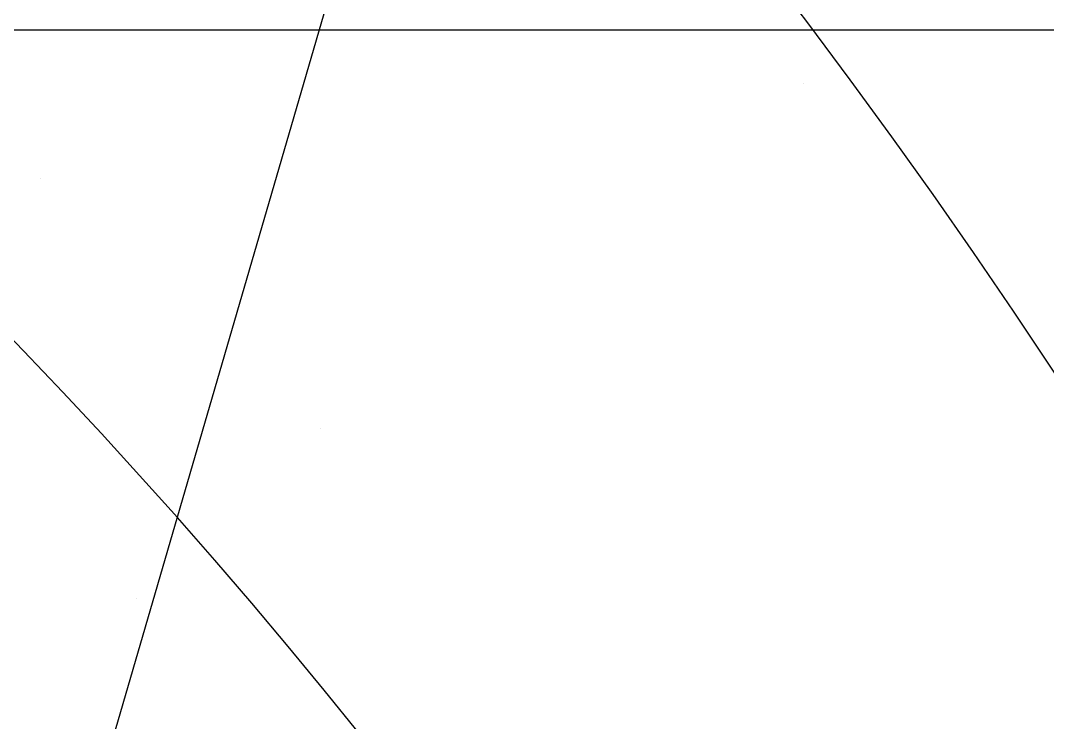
# Model space of a CAD drawing. Header units: inches. Extents: x -31 to 122, y -49 to 49.
# Drawn here: x 0.662 to 1.392, y 2.508 to 3.007 of the extents above; entities that cross this region are included whole.
import ezdxf

# ---------------------------------------------------------------- set-up
doc = ezdxf.new("R2010")
doc.units = ezdxf.units.IN
doc.header["$MEASUREMENT"] = 0

# ---------------------------------------------------------------- blocks, each defined once
blk = doc.blocks.new('HVRF25')
blk.add_circle((0, 0), 22)
blk = doc.blocks.new('HVRF19')
blk.add_circle((0, 0), 16.5)
blk = doc.blocks.new('HVRF13')
blk.add_circle((0, 0), 12)
blk = doc.blocks.new('HVRF37')
blk.add_circle((0, 0), 31)
blk = doc.blocks.new('HVRF31')
blk.add_circle((0, 0), 25)
blk = doc.blocks.new('hvtb6c')
blk.add_line((6, 3), (0, 3))
blk = doc.blocks.new('hvtb6')
blk.add_line((6, 3), (0, 3))
blk = doc.blocks.new('hvtbsav2n')
h = blk.add_hatch()
h.set_pattern_fill('DOTS', color=8, scale=25, style=0)
h.paths.add_polyline_path([(21.62, 5), (14.59505, 5, -0.383554), (6.22267, 5), (0, 5), (0, -5), (6.22267, -5, -0.383554), (14.59505, -5), (21.62, -5)])
blk = doc.blocks.new('*X149')
at = {"color": 0}
blk.add_line((4552.34375, 2817.1875), (4552.34375, 2817.1875), dxfattribs=at)
blk = doc.blocks.new('hvtbsav2')
at = {"color": 8, "rotation": 180}
blk.add_blockref('*X149', (4553.02028, 2820.0818), dxfattribs=at)
blk = doc.blocks.new('*X155')
at = {"color": 0}
blk.add_line((4600.78125, 2789.0625), (4600.78125, 2789.0625), dxfattribs=at)
blk = doc.blocks.new('hvtbhv2')
at = {"color": 8, "extrusion": (0, 0, -1), "xscale": -1, "zscale": -1, "rotation": 180}
blk.add_blockref('*X155', (-4602, 2792.02483), dxfattribs=at)
blk = doc.blocks.new('hvtbhv1')
h = blk.add_hatch()
h.set_pattern_fill('DOTS', color=8, scale=25, style=0)
h.set_pattern_definition([(0, (-1179.4241, -605.4397), (0.78125, 1.5625), [0, -1.5625])])
h.paths.add_polyline_path([(6.70363, 5), (0, 5), (0, -5), (6.70363, -5, -0.383554), (15.07601, -5), (21.62, -5), (21.62, 5), (15.07601, 5, -0.383554)])
blk = doc.blocks.new('*X160')
at = {"color": 0}
blk.add_line((5021.625, 2942.25), (5021.625, 2942.25), dxfattribs=at)
blk = doc.blocks.new('hvtbeav6n')
at = {"color": 4}
blk.add_blockref('*X160', (-5020.8806, -2939.65402), dxfattribs=at)
blk = doc.blocks.new('*X164')
at = {"color": 0}
blk.add_line((5021.625, 2942.25), (5021.625, 2942.25), dxfattribs=at)
blk = doc.blocks.new('hvtbeav6')
at = {"color": 4}
blk.add_blockref('*X164', (-5020.8806, -2939.65402), dxfattribs=at)
blk = doc.blocks.new('*X172')
at = {"color": 0}
blk.add_line((3688.875, 30423.75), (3688.875, 30423.75), dxfattribs=at)
blk = doc.blocks.new('hvtbeav4n')
at = {"color": 4}
blk.add_blockref('*X172', (-3688.125, -30420.75), dxfattribs=at)
blk = doc.blocks.new('*X175')
at = {"color": 0}
blk.add_line((3688.875, 30422.25), (3688.875, 30422.25), dxfattribs=at)
blk = doc.blocks.new('hvtbeav4')
at = {"color": 4}
blk.add_blockref('*X175', (-3688, -30419.53308), dxfattribs=at)
blk = doc.blocks.new('*X178')
at = {"color": 0}
blk.add_line((4600.78125, 2789.0625), (4600.78125, 2789.0625), dxfattribs=at)
blk = doc.blocks.new('hvtbeav3n')
at = {"color": 8, "extrusion": (0, 0, -1), "xscale": -1, "zscale": -1, "rotation": 180}
blk.add_blockref('*X178', (-4602, 2792.02483), dxfattribs=at)
blk = doc.blocks.new('*X180')
at = {"color": 0}
blk.add_line((4600.78125, 2789.0625), (4600.78125, 2789.0625), dxfattribs=at)
blk = doc.blocks.new('hvtbeav3')
at = {"color": 8, "extrusion": (0, 0, -1), "xscale": -1, "zscale": -1, "rotation": 180}
blk.add_blockref('*X180', (-4602, 2792.02483), dxfattribs=at)
blk = doc.blocks.new('*X182')
at = {"color": 0}
blk.add_line((4552.34375, 2817.1875), (4552.34375, 2817.1875), dxfattribs=at)
blk = doc.blocks.new('hvtbeav2n')
at = {"color": 8, "rotation": 180}
blk.add_blockref('*X182', (4553.02028, 2820.0818), dxfattribs=at)
blk = doc.blocks.new('hvtbeav2')
h = blk.add_hatch()
h.set_pattern_fill('DOTS', color=8, scale=25, style=0)
h.paths.add_polyline_path([(21.62, 5), (14.93526, 5, -0.383554), (6.56287, 5), (0, 5), (0, -5), (6.56287, -5, -0.383554), (14.93526, -5), (21.62, -5)])
blk = doc.blocks.new('*X195')
at = {"color": 0}
blk.add_line((5021.625, 2942.25), (5021.625, 2942.25), dxfattribs=at)
blk = doc.blocks.new('hvtbsav6n')
at = {"color": 4}
blk.add_blockref('*X195', (-5020.8806, -2939.65402), dxfattribs=at)
blk = doc.blocks.new('*X199')
at = {"color": 0}
blk.add_line((5021.625, 2942.25), (5021.625, 2942.25), dxfattribs=at)
blk = doc.blocks.new('hvtbsav6')
at = {"color": 4}
blk.add_blockref('*X199', (-5020.8806, -2939.65402), dxfattribs=at)
blk = doc.blocks.new('*X207')
at = {"color": 0}
blk.add_line((3688.875, 30422.25), (3688.875, 30422.25), dxfattribs=at)
blk = doc.blocks.new('hvtbsav4n')
at = {"color": 4}
blk.add_blockref('*X207', (-3688, -30419.53308), dxfattribs=at)
blk = doc.blocks.new('*X210')
at = {"color": 0}
blk.add_line((3688.875, 30423.75), (3688.875, 30423.75), dxfattribs=at)
blk = doc.blocks.new('hvtbsav4')
at = {"color": 4}
blk.add_blockref('*X210', (-3688.125, -30420.75), dxfattribs=at)
blk = doc.blocks.new('*X213')
at = {"color": 0}
blk.add_line((4600.78125, 2789.0625), (4600.78125, 2789.0625), dxfattribs=at)
blk = doc.blocks.new('hvtbsav3n')
at = {"color": 8, "extrusion": (0, 0, -1), "xscale": -1, "zscale": -1, "rotation": 180}
blk.add_blockref('*X213', (-4602, 2792.02483), dxfattribs=at)
blk = doc.blocks.new('*X215')
at = {"color": 0}
blk.add_line((4600.78125, 2789.0625), (4600.78125, 2789.0625), dxfattribs=at)
blk = doc.blocks.new('hvtbsav3')
at = {"color": 8, "extrusion": (0, 0, -1), "xscale": -1, "zscale": -1, "rotation": 180}
blk.add_blockref('*X215', (-4602, 2792.02483), dxfattribs=at)
blk = doc.blocks.new('J12')
blk.add_arc((-3.32943, 0), 6, 284.957068, 75.042932)
blk = doc.blocks.new('J10')
blk.add_arc((-2.77452, 0), 5, 284.95707, 75.04293)
blk = doc.blocks.new('jsl')
blk.add_line((0, 0), (1.36431, 4.68165))
blk = doc.blocks.new('J8')
blk.add_arc((-2.21962, 0), 4, 284.95707, 75.04293)
blk = doc.blocks.new('J6')
blk.add_arc((-1.66471, 0), 3, 284.95707, 75.04293)
blk = doc.blocks.new('J18')
blk.add_arc((-4.99414, 0), 9, 284.957068, 75.042932)
blk = doc.blocks.new('J16')
blk.add_arc((-4.43924, 0), 8, 284.957068, 75.042932)
blk = doc.blocks.new('J14')
blk.add_arc((-3.88433, 0), 7, 284.957068, 75.042932)

msp = doc.modelspace()

# ---------------------------------------------------------------- block references
for name in ['HVRF37', 'HVRF31', 'HVRF25', 'hvtbeav6n', 'hvtbeav6', 'hvtbsav6n', 'hvtbsav6', 'HVRF19', 'HVRF13', 'hvtbeav4', 'hvtbsav4n', 'hvtbsav4', 'hvtbeav3', 'hvtbsav3n', 'hvtbsav3', 'hvtbeav4n', 'J18', 'J16', 'J14', 'hvtbsav2n', 'hvtbsav2', 'hvtbhv2', 'hvtbeav3n', 'hvtbeav2', 'J12', 'jsl', 'hvtb6c', 'hvtb6', 'hvtbhv1', 'hvtbeav2n', 'J10', 'J8', 'J6']:
    msp.add_blockref(name, (0, 0))

doc.saveas('drawing.dxf')
